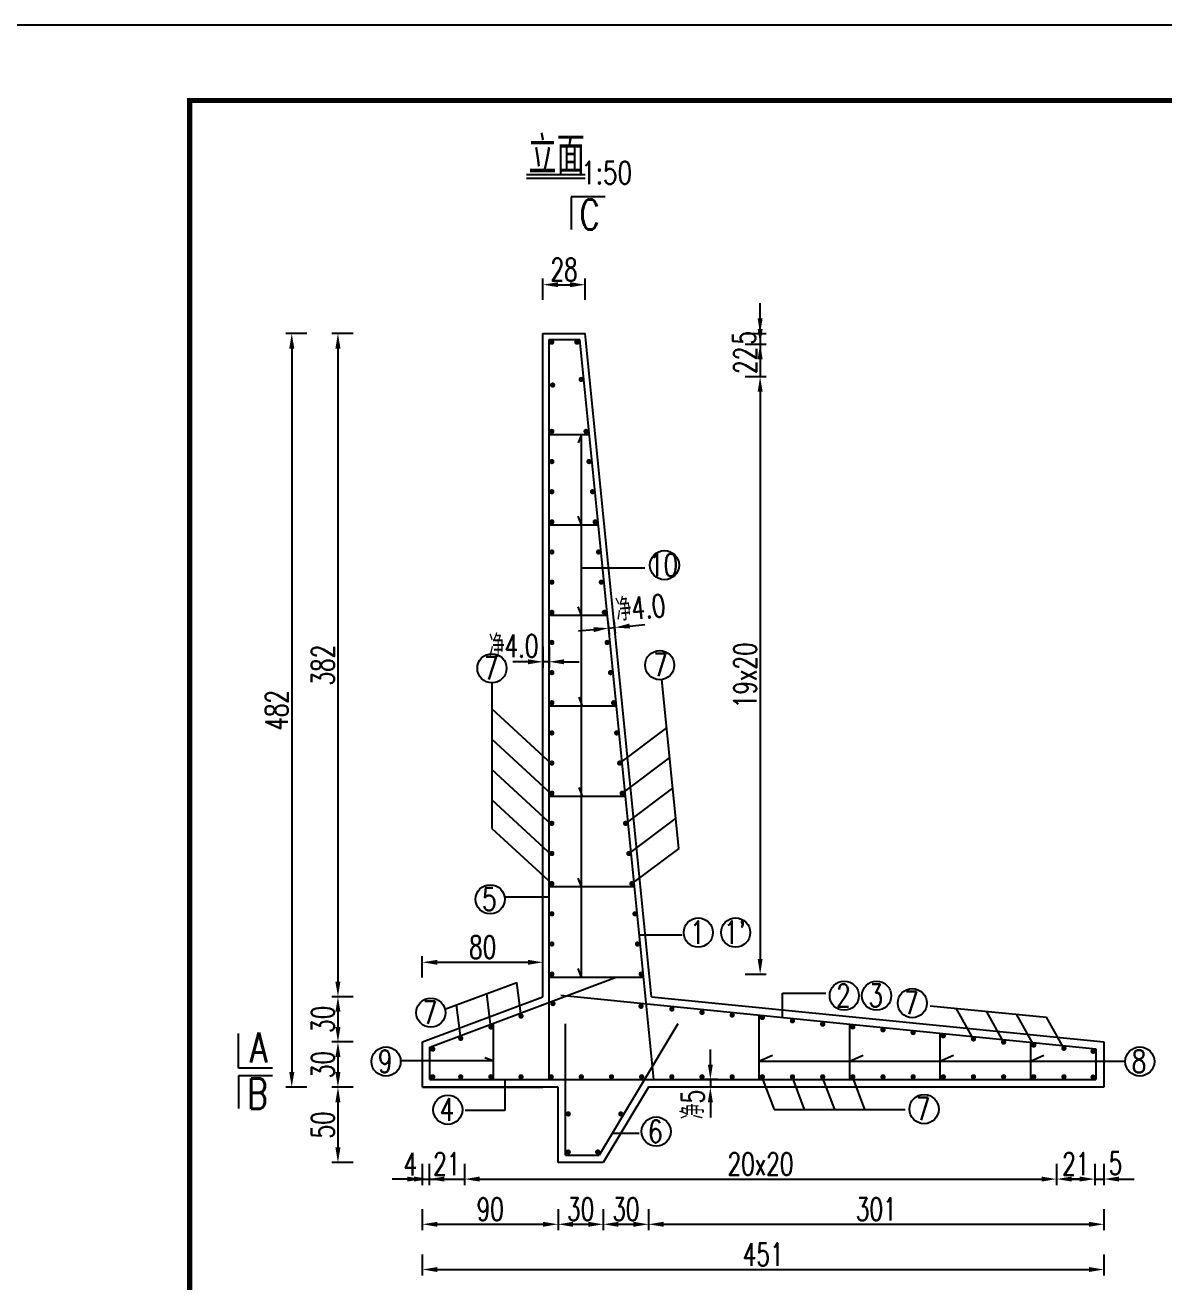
# Model space of a CAD drawing. Header units: millimetres. Extents: x -51 to 12129, y -1309 to -715.
# Drawn here: x 10877.9 to 11028.9, y -881.4 to -714.7 of the extents above; entities that cross this region are included whole.
import ezdxf
from ezdxf.enums import TextEntityAlignment as Align

# ---------------------------------------------------------------- set-up
doc = ezdxf.new("R2010")
doc.units = ezdxf.units.MM
doc.header["$LTSCALE"] = 0.25
for name, color, linetype in [('lk', 1, 'Continuous'), ('图框', 7, 'Continuous'), ('文字', 7, 'Continuous'), ('标注', 4, 'Continuous'), ('钢筋', 6, 'Continuous')]:
    doc.layers.add(name, color=color, linetype=linetype)
doc.styles.get("Standard").update_dxf_attribs({"font": 'simplex1.shx', "width": 0.7, "bigfont": 'hztxt.shx'})
doc.styles.add('XGhz', font='simplex1.shx', dxfattribs={"width": 0.8, "bigfont": 'hztxt.shx'})
doc.styles.add('数字', font='simplex1.shx', dxfattribs={"width": 0.8, "bigfont": 'hztxt.shx'})
doc.dimstyles.new('STANDARD-50', dxfattribs={"dimscale": 0, "dimtxt": 3, "dimasz": 2, "dimexe": 0.8, "dimexo": 1, "dimgap": 0.5, "dimtad": 1, "dimdec": 0, "dimlfac": 5, "dimzin": 9, "dimdsep": 46, "dimtxsty": 'Standard', "dimcen": 0.5, "dimclrd": 256, "dimclre": 256, "dimclrt": 7, "dimadec": 0, "dimazin": 2, "dimtfac": 1, "dimtdec": 0, "dimtix": 1, "dimtmove": 2, "dimatfit": 3, "dimfxl": 0, "dimtolj": 1, "dimtzin": 0, "dimlwd": -1, "dimlwe": -1, "dimarcsym": 0})

# ---------------------------------------------------------------- blocks, each defined once
blk = doc.blocks.new('*D1998')
at = {"layer": 'Defpoints', "color": 0}
for p in [(10946.6, -838.99), (10946.6, -843.56), (10930.6, -845.67)]:
    blk.add_point(p, dxfattribs=at)
at = {"layer": '标注'}
for p, q in [((10930.6, -840.99), (10930.6, -838.19)), ((10946.6, -840.99), (10946.6, -838.19)), ((10932.6, -838.99), (10944.6, -838.99))]:
    blk.add_line(p, q, dxfattribs=at)
for points in [[(10932.6, -838.66), (10932.6, -839.32), (10930.6, -838.99)], [(10944.6, -838.66), (10944.6, -839.32), (10946.6, -838.99)]]:
    blk.add_solid(points, dxfattribs=at)
at = {"layer": '标注', "color": 7, "insert": (10938.6, -836.99), "char_height": 3, "attachment_point": 5}
blk.add_mtext('\\A1;80', dxfattribs=at)
blk = doc.blocks.new('*D1999')
at = {"layer": 'Defpoints', "color": 0}
for p in [(10930.6, -869.09), (10948.6, -869.09), (10948.6, -873.75)]:
    blk.add_point(p, dxfattribs=at)
at = {"layer": '标注'}
for p, q in [((10930.6, -871.75), (10930.6, -874.55)), ((10948.6, -871.75), (10948.6, -874.55)), ((10932.6, -873.75), (10946.6, -873.75))]:
    blk.add_line(p, q, dxfattribs=at)
for points in [[(10932.6, -873.42), (10932.6, -874.08), (10930.6, -873.75)], [(10946.6, -873.42), (10946.6, -874.08), (10948.6, -873.75)]]:
    blk.add_solid(points, dxfattribs=at)
at = {"layer": '标注', "color": 7, "insert": (10939.6, -871.75), "char_height": 3, "attachment_point": 5}
blk.add_mtext('\\A1;90', dxfattribs=at)
blk = doc.blocks.new('*D2000')
at = {"layer": 'Defpoints', "color": 0}
for p in [(10930.6, -868.54), (11021, -868.1), (11021, -879.75)]:
    blk.add_point(p, dxfattribs=at)
at = {"layer": '标注'}
for p, q in [((10930.6, -877.75), (10930.6, -880.55)), ((11021, -877.75), (11021, -880.55)), ((10932.6, -879.75), (11019, -879.75))]:
    blk.add_line(p, q, dxfattribs=at)
for points in [[(10932.6, -879.42), (10932.6, -880.08), (10930.6, -879.75)], [(11019, -879.42), (11019, -880.08), (11021, -879.75)]]:
    blk.add_solid(points, dxfattribs=at)
at = {"layer": '标注', "color": 7, "insert": (10975.8, -877.75), "char_height": 3, "attachment_point": 5}
blk.add_mtext('\\A1;451', dxfattribs=at)
blk = doc.blocks.new('*D2001')
at = {"layer": 'Defpoints', "color": 0}
for p in [(10923.53, -843.56), (10919.41, -849.56), (10921.05, -849.56)]:
    blk.add_point(p, dxfattribs=at)
at = {"layer": '标注'}
for p, q in [((10921.41, -843.56), (10918.61, -843.56)), ((10919.41, -845.56), (10919.41, -847.56)), ((10920.05, -849.56), (10918.61, -849.56))]:
    blk.add_line(p, q, dxfattribs=at)
for points in [[(10919.07, -845.56), (10919.74, -845.56), (10919.41, -843.56)], [(10919.07, -847.56), (10919.74, -847.56), (10919.41, -849.56)]]:
    blk.add_solid(points, dxfattribs=at)
at = {"layer": '标注', "color": 7, "insert": (10917.41, -846.56), "char_height": 3, "attachment_point": 5, "rotation": 90}
blk.add_mtext('\\A1;30', dxfattribs=at)
blk = doc.blocks.new('*D2002')
at = {"layer": 'Defpoints', "color": 0}
for p in [(10929.7, -849.56), (10919.41, -855.56), (10929.7, -855.56)]:
    blk.add_point(p, dxfattribs=at)
at = {"layer": '标注'}
for p, q in [((10921.41, -849.56), (10918.61, -849.56)), ((10919.41, -851.56), (10919.41, -853.56)), ((10921.41, -855.56), (10918.61, -855.56))]:
    blk.add_line(p, q, dxfattribs=at)
for points in [[(10919.07, -851.56), (10919.74, -851.56), (10919.41, -849.56)], [(10919.07, -853.56), (10919.74, -853.56), (10919.41, -855.56)]]:
    blk.add_solid(points, dxfattribs=at)
at = {"layer": '标注', "color": 7, "insert": (10917.41, -852.56), "char_height": 3, "attachment_point": 5, "rotation": 90}
blk.add_mtext('\\A1;30', dxfattribs=at)
blk = doc.blocks.new('*D2003')
at = {"layer": 'Defpoints', "color": 0}
for p in [(10929.15, -755.56), (10913.28, -855.56), (10927.2, -855.56)]:
    blk.add_point(p, dxfattribs=at)
at = {"layer": '标注'}
for p, q in [((10915.28, -755.56), (10912.48, -755.56)), ((10913.28, -757.56), (10913.28, -853.56)), ((10915.28, -855.56), (10912.48, -855.56))]:
    blk.add_line(p, q, dxfattribs=at)
for points in [[(10912.95, -757.56), (10913.62, -757.56), (10913.28, -755.56)], [(10912.95, -853.56), (10913.62, -853.56), (10913.28, -855.56)]]:
    blk.add_solid(points, dxfattribs=at)
at = {"layer": '标注', "color": 7, "insert": (10911.28, -805.56), "char_height": 3, "attachment_point": 5, "rotation": 90}
blk.add_mtext('\\A1;482', dxfattribs=at)
blk = doc.blocks.new('*D2007')
at = {"layer": 'Defpoints', "color": 0}
for p in [(10924.31, -855.56), (10919.41, -865.56), (10929.7, -865.56)]:
    blk.add_point(p, dxfattribs=at)
at = {"layer": '标注'}
for p, q in [((10921.41, -855.56), (10918.61, -855.56)), ((10919.41, -857.56), (10919.41, -863.56)), ((10921.41, -865.56), (10918.61, -865.56))]:
    blk.add_line(p, q, dxfattribs=at)
for points in [[(10919.07, -857.56), (10919.74, -857.56), (10919.41, -855.56)], [(10919.07, -863.56), (10919.74, -863.56), (10919.41, -865.56)]]:
    blk.add_solid(points, dxfattribs=at)
at = {"layer": '标注', "color": 7, "insert": (10917.41, -860.56), "char_height": 3, "attachment_point": 5, "rotation": 90}
blk.add_mtext('\\A1;50', dxfattribs=at)
blk = doc.blocks.new('*D2008')
at = {"layer": 'Defpoints', "color": 0}
for p in [(10929.15, -755.56), (10919.41, -843.56), (10929.7, -843.56)]:
    blk.add_point(p, dxfattribs=at)
at = {"layer": '标注'}
for p, q in [((10921.41, -755.56), (10918.61, -755.56)), ((10919.41, -757.56), (10919.41, -841.56)), ((10921.41, -843.56), (10918.61, -843.56))]:
    blk.add_line(p, q, dxfattribs=at)
for points in [[(10919.07, -757.56), (10919.74, -757.56), (10919.41, -755.56)], [(10919.07, -841.56), (10919.74, -841.56), (10919.41, -843.56)]]:
    blk.add_solid(points, dxfattribs=at)
at = {"layer": '标注', "color": 7, "insert": (10917.41, -799.56), "char_height": 3, "attachment_point": 5, "rotation": 90}
blk.add_mtext('\\A1;382', dxfattribs=at)
blk = doc.blocks.new('*D2011')
at = {"layer": 'Defpoints', "color": 0}
for p in [(10960.6, -865.78), (11021, -867.23), (11021, -873.75)]:
    blk.add_point(p, dxfattribs=at)
at = {"layer": '标注'}
for p, q in [((10960.6, -871.75), (10960.6, -874.55)), ((11021, -871.75), (11021, -874.55)), ((10962.6, -873.75), (11019, -873.75))]:
    blk.add_line(p, q, dxfattribs=at)
for points in [[(10962.6, -873.42), (10962.6, -874.08), (10960.6, -873.75)], [(11019, -873.42), (11019, -874.08), (11021, -873.75)]]:
    blk.add_solid(points, dxfattribs=at)
at = {"layer": '标注', "color": 7, "insert": (10990.8, -871.75), "char_height": 3, "attachment_point": 5}
blk.add_mtext('\\A1;301', dxfattribs=at)
blk = doc.blocks.new('*D2012')
at = {"layer": 'Defpoints', "color": 0}
for p in [(10970.81, -854.56), (10968.8, -855.56), (10970.81, -855.56)]:
    blk.add_point(p, dxfattribs=at)
at = {"layer": '文字'}
for p, q in [((10968.8, -852.56), (10968.8, -850.56)), ((10969.81, -854.56), (10968, -854.56)), ((10968.8, -854.56), (10968.8, -855.56)), ((10969.81, -855.56), (10968, -855.56)), ((10968.8, -857.56), (10968.8, -859.56))]:
    blk.add_line(p, q, dxfattribs=at)
for points in [[(10968.47, -852.56), (10969.13, -852.56), (10968.8, -854.56)], [(10968.47, -857.56), (10969.13, -857.56), (10968.8, -855.56)]]:
    blk.add_solid(points, dxfattribs=at)
at = {"layer": '文字', "color": 7, "insert": (10966.47, -858.58), "char_height": 3, "attachment_point": 5, "rotation": 90}
blk.add_mtext('\\A1; 净5', dxfattribs=at)
blk = doc.blocks.new('*D2013')
at = {"layer": 'Defpoints', "color": 0}
for p in [(10948.6, -866.04), (10954.6, -866.04), (10954.6, -873.75)]:
    blk.add_point(p, dxfattribs=at)
at = {"layer": '标注'}
for p, q in [((10948.6, -871.75), (10948.6, -874.55)), ((10954.6, -871.75), (10954.6, -874.55)), ((10950.6, -873.75), (10952.6, -873.75))]:
    blk.add_line(p, q, dxfattribs=at)
for points in [[(10950.6, -873.42), (10950.6, -874.08), (10948.6, -873.75)], [(10952.6, -873.42), (10952.6, -874.08), (10954.6, -873.75)]]:
    blk.add_solid(points, dxfattribs=at)
at = {"layer": '标注', "color": 7, "insert": (10951.6, -871.75), "char_height": 3, "attachment_point": 5}
blk.add_mtext('\\A1;30', dxfattribs=at)
blk = doc.blocks.new('*D2014')
at = {"layer": 'Defpoints', "color": 0}
for p in [(10954.6, -866.04), (10960.6, -868.6), (10960.6, -873.75)]:
    blk.add_point(p, dxfattribs=at)
at = {"layer": '标注'}
for p, q in [((10954.6, -871.75), (10954.6, -874.55)), ((10960.6, -871.75), (10960.6, -874.55)), ((10956.6, -873.75), (10958.6, -873.75))]:
    blk.add_line(p, q, dxfattribs=at)
for points in [[(10956.6, -873.42), (10956.6, -874.08), (10954.6, -873.75)], [(10958.6, -873.42), (10958.6, -874.08), (10960.6, -873.75)]]:
    blk.add_solid(points, dxfattribs=at)
at = {"layer": '标注', "color": 7, "insert": (10957.6, -871.75), "char_height": 3, "attachment_point": 5}
blk.add_mtext('\\A1;30', dxfattribs=at)
blk = doc.blocks.new('*D2018')
at = {"layer": 'Defpoints', "color": 0}
for p in [(10973.4, -761.29), (10970.94, -840.56), (10975.4, -840.56)]:
    blk.add_point(p, dxfattribs=at)
at = {"layer": '标注'}
for p, q in [((10974.4, -761.29), (10976.2, -761.29)), ((10975.4, -763.29), (10975.4, -838.56)), ((10973.4, -840.56), (10976.2, -840.56))]:
    blk.add_line(p, q, dxfattribs=at)
for points in [[(10975.07, -763.29), (10975.73, -763.29), (10975.4, -761.29)], [(10975.07, -838.56), (10975.73, -838.56), (10975.4, -840.56)]]:
    blk.add_solid(points, dxfattribs=at)
at = {"layer": '标注', "color": 7, "insert": (10973.4, -800.92), "char_height": 3, "attachment_point": 5, "rotation": 90}
blk.add_mtext('\\A1;19x20', dxfattribs=at)
blk = doc.blocks.new('*D2019')
at = {"layer": 'Defpoints', "color": 0}
for p in [(10936.19, -864.31), (11014.72, -864.31), (11014.72, -867.75)]:
    blk.add_point(p, dxfattribs=at)
at = {"layer": '标注'}
for p, q in [((10936.19, -865.75), (10936.19, -868.55)), ((11014.72, -865.75), (11014.72, -868.55)), ((10938.19, -867.75), (11012.72, -867.75))]:
    blk.add_line(p, q, dxfattribs=at)
for points in [[(10938.19, -867.42), (10938.19, -868.08), (10936.19, -867.75)], [(11012.72, -867.42), (11012.72, -868.08), (11014.72, -867.75)]]:
    blk.add_solid(points, dxfattribs=at)
at = {"layer": '标注', "color": 7, "insert": (10975.45, -865.75), "char_height": 3, "attachment_point": 5}
blk.add_mtext('\\A1;20x20', dxfattribs=at)
blk = doc.blocks.new('*D2020')
at = {"layer": 'Defpoints', "color": 0}
for p in [(11014.72, -864.31), (11019.79, -864.31), (11019.79, -867.75)]:
    blk.add_point(p, dxfattribs=at)
at = {"layer": '标注'}
for p, q in [((11014.72, -865.75), (11014.72, -868.55)), ((11019.79, -865.75), (11019.79, -868.55)), ((11016.72, -867.75), (11017.79, -867.75))]:
    blk.add_line(p, q, dxfattribs=at)
for points in [[(11016.72, -867.42), (11016.72, -868.08), (11014.72, -867.75)], [(11017.79, -867.42), (11017.79, -868.08), (11019.79, -867.75)]]:
    blk.add_solid(points, dxfattribs=at)
at = {"layer": '标注', "color": 7, "insert": (11017.26, -865.75), "char_height": 3, "attachment_point": 5}
blk.add_mtext('\\A1;21', dxfattribs=at)
blk = doc.blocks.new('*D2021')
at = {"layer": 'Defpoints', "color": 0}
for p in [(11019.79, -864.31), (11021, -864.31), (11021, -867.75)]:
    blk.add_point(p, dxfattribs=at)
at = {"layer": '标注'}
for p, q in [((11019.79, -865.75), (11019.79, -868.55)), ((11021, -865.75), (11021, -868.55)), ((11017.79, -867.75), (11015.79, -867.75)), ((11019.79, -867.75), (11021, -867.75)), ((11023, -867.75), (11025, -867.75))]:
    blk.add_line(p, q, dxfattribs=at)
for points in [[(11017.79, -867.42), (11017.79, -868.08), (11019.79, -867.75)], [(11023, -867.42), (11023, -868.08), (11021, -867.75)]]:
    blk.add_solid(points, dxfattribs=at)
at = {"layer": '标注', "color": 7, "insert": (11022.53, -865.65), "char_height": 3, "attachment_point": 5}
blk.add_mtext('\\A1;5', dxfattribs=at)
blk = doc.blocks.new('*D2022')
at = {"layer": 'Defpoints', "color": 0}
for p in [(10931.5, -864.31), (10936.19, -864.31), (10936.19, -867.75)]:
    blk.add_point(p, dxfattribs=at)
at = {"layer": '标注'}
for p, q in [((10931.5, -865.75), (10931.5, -868.55)), ((10936.19, -865.75), (10936.19, -868.55)), ((10929.5, -867.75), (10927.5, -867.75)), ((10931.5, -867.75), (10936.19, -867.75)), ((10938.19, -867.75), (10940.19, -867.75))]:
    blk.add_line(p, q, dxfattribs=at)
for points in [[(10929.5, -867.42), (10929.5, -868.08), (10931.5, -867.75)], [(10938.19, -867.42), (10938.19, -868.08), (10936.19, -867.75)]]:
    blk.add_solid(points, dxfattribs=at)
at = {"layer": '标注', "color": 7, "insert": (10933.84, -865.75), "char_height": 3, "attachment_point": 5}
blk.add_mtext('\\A1;21', dxfattribs=at)
blk = doc.blocks.new('*D2023')
at = {"layer": 'Defpoints', "color": 0}
for p in [(10930.6, -864.31), (10931.5, -864.31), (10931.5, -867.75)]:
    blk.add_point(p, dxfattribs=at)
at = {"layer": '标注'}
for p, q in [((10930.6, -865.75), (10930.6, -868.55)), ((10931.5, -865.75), (10931.5, -868.55)), ((10928.6, -867.75), (10926.6, -867.75)), ((10930.6, -867.75), (10931.5, -867.75)), ((10933.5, -867.75), (10935.5, -867.75))]:
    blk.add_line(p, q, dxfattribs=at)
for points in [[(10928.6, -867.42), (10928.6, -868.08), (10930.6, -867.75)], [(10933.5, -867.42), (10933.5, -868.08), (10931.5, -867.75)]]:
    blk.add_solid(points, dxfattribs=at)
at = {"layer": '标注', "color": 7, "insert": (10929.01, -865.76), "char_height": 3, "attachment_point": 5}
blk.add_mtext('\\A1;4', dxfattribs=at)
blk = doc.blocks.new('*D2033')
at = {"layer": 'Defpoints', "color": 0}
for p in [(10952.2, -749.09), (10946.6, -755.56), (10952.2, -755.56)]:
    blk.add_point(p, dxfattribs=at)
at = {"layer": '标注'}
for p, q in [((10946.6, -751.09), (10946.6, -748.29)), ((10952.2, -751.09), (10952.2, -748.29)), ((10948.6, -749.09), (10950.2, -749.09))]:
    blk.add_line(p, q, dxfattribs=at)
for points in [[(10948.6, -748.76), (10948.6, -749.42), (10946.6, -749.09)], [(10950.2, -748.76), (10950.2, -749.42), (10952.2, -749.09)]]:
    blk.add_solid(points, dxfattribs=at)
at = {"layer": '标注', "color": 7, "insert": (10949.4, -747.09), "char_height": 3, "attachment_point": 5}
blk.add_mtext('\\A1;28', dxfattribs=at)
blk = doc.blocks.new('*D2034')
at = {"layer": 'Defpoints', "color": 0}
for p in [(10968.56, -755.56), (10949.77, -756.98), (10975.4, -756.98)]:
    blk.add_point(p, dxfattribs=at)
at = {"layer": '标注'}
for p, q in [((10975.4, -753.56), (10975.4, -751.56)), ((10973.4, -755.56), (10976.2, -755.56)), ((10975.4, -755.56), (10975.4, -756.98)), ((10973.4, -756.98), (10976.2, -756.98)), ((10975.4, -758.98), (10975.4, -760.98))]:
    blk.add_line(p, q, dxfattribs=at)
for points in [[(10975.07, -753.56), (10975.73, -753.56), (10975.4, -755.56)], [(10975.07, -758.98), (10975.73, -758.98), (10975.4, -756.98)]]:
    blk.add_solid(points, dxfattribs=at)
at = {"layer": '标注', "color": 7, "insert": (10973.3, -756.14), "char_height": 3, "attachment_point": 5, "rotation": 90}
blk.add_mtext('\\A1;5', dxfattribs=at)
blk = doc.blocks.new('*D2035')
at = {"layer": 'Defpoints', "color": 0}
for p in [(10946.6, -792.95), (10947.4, -792.95), (10946.6, -799.12)]:
    blk.add_point(p, dxfattribs=at)
at = {"layer": '标注'}
for p, q in [((10946.6, -797.12), (10946.6, -799.92)), ((10947.4, -797.12), (10947.4, -799.92)), ((10944.6, -799.12), (10942.6, -799.12)), ((10947.4, -799.12), (10946.6, -799.12)), ((10949.4, -799.12), (10951.4, -799.12))]:
    blk.add_line(p, q, dxfattribs=at)
for points in [[(10944.6, -798.79), (10944.6, -799.45), (10946.6, -799.12)], [(10949.4, -798.79), (10949.4, -799.45), (10947.4, -799.12)]]:
    blk.add_solid(points, dxfattribs=at)
at = {"layer": '标注', "color": 7, "insert": (10942.7, -797.02), "char_height": 3, "attachment_point": 5}
blk.add_mtext('\\A1;净4.0', dxfattribs=at)
blk = doc.blocks.new('*D2036')
at = {"layer": 'Defpoints', "color": 0}
for p in [(10955.12, -792.72), (10955.91, -792.64), (10956.11, -794.58)]:
    blk.add_point(p, dxfattribs=at)
at = {"layer": '标注'}
for p, q in [((10956.01, -793.64), (10956.18, -795.38)), ((10953.32, -794.86), (10951.33, -795.06)), ((10955.21, -793.72), (10955.39, -795.46)), ((10955.31, -794.66), (10956.11, -794.58)), ((10958.1, -794.38), (10960.09, -794.18))]:
    blk.add_line(p, q, dxfattribs=at)
for points in [[(10953.29, -794.53), (10953.35, -795.19), (10955.31, -794.66)], [(10958.06, -794.05), (10958.13, -794.71), (10956.11, -794.58)]]:
    blk.add_solid(points, dxfattribs=at)
at = {"layer": '标注', "color": 7, "insert": (10959.53, -791.94), "char_height": 3, "attachment_point": 5, "rotation": 5.7106}
blk.add_mtext('\\A1;净4.0', dxfattribs=at)
blk = doc.blocks.new('*D2041')
at = {"layer": 'Defpoints', "color": 0}
for p in [(10973.4, -756.98), (10951.97, -761.29), (10975.4, -761.29)]:
    blk.add_point(p, dxfattribs=at)
at = {"layer": '标注'}
for p, q in [((10975.4, -754.98), (10975.4, -752.98)), ((10974.4, -756.98), (10976.2, -756.98)), ((10975.4, -756.98), (10975.4, -761.29)), ((10973.4, -761.29), (10976.2, -761.29)), ((10975.4, -763.29), (10975.4, -765.29))]:
    blk.add_line(p, q, dxfattribs=at)
for points in [[(10975.07, -754.98), (10975.73, -754.98), (10975.4, -756.98)], [(10975.07, -763.29), (10975.73, -763.29), (10975.4, -761.29)]]:
    blk.add_solid(points, dxfattribs=at)
at = {"layer": '标注', "color": 7, "insert": (10973.4, -759.13), "char_height": 3, "attachment_point": 5, "rotation": 90}
blk.add_mtext('\\A1;22', dxfattribs=at)
blk = doc.blocks.new('123')
at = {"layer": '图框', "color": 2}
blk.add_lwpolyline([(369.33, -1011.65), (369.33, -714.65), (-50.67, -714.65), (-50.67, -1011.65)], close=True, dxfattribs=at)

msp = doc.modelspace()

# ---------------------------------------------------------------- linework, layer by layer
at = {"const_width": 0.7}
msp.add_lwpolyline([(11279.75412, -724.65471), (10899.75412, -724.65471), (10899.75412, -1001.65471), (11279.75412, -1001.65471), (11279.75412, -724.65471)], dxfattribs=at)
at = {"layer": 'lk'}
for p, q in [((10946.60067, -755.55783), (10952.20297, -755.55783)), ((10946.60067, -843.5579), (10946.60067, -755.55783)), ((10961.00301, -843.55819), (10952.20297, -755.55783)), ((10930.60067, -849.5579), (10946.60067, -843.5579)), ((10961.00002, -843.5579), (11021.00002, -849.5579)), ((10930.60067, -855.5579), (10930.60067, -849.5579)), ((11021.00002, -849.5579), (11021.00002, -855.5579)), ((10948.60067, -855.5579), (10930.60067, -855.5579)), ((10930.60067, -855.5579), (10946.60067, -855.5579)), ((10948.60067, -865.5579), (10948.60067, -855.5579)), ((10960.60067, -855.5579), (10954.60067, -865.5579)), ((11021.00002, -855.5579), (10960.60067, -855.5579)), ((10954.60067, -865.5579), (10948.60067, -865.5579))]:
    msp.add_line(p, q, dxfattribs=at)
at = {"layer": '文字'}
for p, q in [((10941.56059, -854.5579), (10941.56059, -858.66079)), ((10941.56059, -858.66079), (10936.27441, -858.66079))]:
    msp.add_line(p, q, dxfattribs=at)
at = {"layer": '标注'}
for p, q in [((10944.41855, -734.96009), (10952.1759, -734.96009)), ((10950.36051, -737.43177), (10950.36051, -741.7763)), ((10954.8577, -737.43177), (10950.36051, -737.43177)), ((10951.69976, -768.94782), (10951.24669, -770.07578)), ((10951.69976, -840.94782), (10951.69976, -768.94782)), ((10951.69976, -780.94782), (10951.24669, -779.81985)), ((10951.69976, -786.67322), (10960.12147, -786.67322)), ((10951.69976, -792.94782), (10951.24669, -791.81985)), ((10939.83536, -801.92359), (10939.83536, -821.22123)), ((10964.62514, -823.87904), (10962.38492, -801.47686)), ((10951.83253, -804.94782), (10951.37945, -803.81985)), ((10939.83536, -805.38017), (10947.77751, -812.71677)), ((10962.99568, -807.88231), (10956.7701, -812.55783)), ((10939.83536, -809.39675), (10947.77751, -816.73335)), ((10963.33042, -811.88231), (10957.10484, -816.55783)), ((10939.83536, -813.41333), (10947.77751, -820.74993)), ((10951.83289, -816.94782), (10951.37982, -815.81985)), ((10963.78129, -815.88231), (10957.55571, -820.55783)), ((10939.83536, -817.42992), (10947.77751, -824.76652)), ((10964.22261, -819.88231), (10957.99703, -824.55783)), ((10939.83536, -821.22123), (10947.77751, -828.55783)), ((10964.62514, -823.87904), (10958.39519, -828.55783)), ((10951.69976, -828.94782), (10951.24669, -827.81985)), ((10947.40067, -830.36815), (10941.51918, -830.36815)), ((10959.37749, -835.34293), (10965.05191, -835.34293)), ((10951.69976, -840.94782), (10951.24669, -839.81985)), ((10933.59944, -845.20501), (10943.14259, -841.67976)), ((10943.68966, -846.12624), (10943.14259, -841.67976)), ((10939.68966, -847.5788), (10939.14305, -843.13604)), ((10978.37425, -843.08254), (10984.11203, -843.08254)), ((10978.37425, -846.30031), (10978.37425, -843.08254)), ((10935.68966, -849.08145), (10935.14305, -844.63869)), ((10997.94424, -844.74628), (11013.38349, -846.29021)), ((11003.68986, -849.18939), (11001.38349, -845.08253)), ((11007.68986, -849.55258), (11005.40996, -845.49285)), ((11011.68986, -849.98681), (11009.38349, -845.87995)), ((11015.68986, -850.39706), (11013.38349, -846.29021)), ((10906.2342, -853.04184), (10906.2342, -848.4345)), ((10939.99925, -852.07043), (10938.87448, -851.67022)), ((10975.24724, -852.11979), (10977.04581, -851.32396)), ((10987.24724, -852.11979), (10989.04581, -851.32396)), ((10999.24724, -852.11979), (11001.04581, -851.32396)), ((11011.24724, -852.11979), (11013.04581, -851.32396)), ((10910.7314, -853.04184), (10906.2342, -853.04184)), ((10939.99925, -852.07043), (10927.72415, -852.07043)), ((10975.24724, -852.11979), (11023.79526, -852.11979)), ((10906.2342, -854.07147), (10906.2342, -858.40573)), ((10910.7314, -854.07147), (10906.2342, -854.07147)), ((10975.69139, -854.35718), (10977.25551, -858.51017)), ((10979.69139, -854.35718), (10981.25551, -858.51017)), ((10983.69139, -854.35718), (10985.25551, -858.51017)), ((10987.68884, -854.35716), (10989.25296, -858.51015)), ((10977.25551, -858.51017), (10994.61609, -858.51017)), ((10955.78301, -861.64368), (10959.37127, -861.64368))]:
    msp.add_line(p, q, dxfattribs=at)
for centre in [(10962.71423, -786.30529), (10939.83536, -799.9873), (10962.0787, -799.56493), (10939.60134, -830.63478), (10967.20101, -835.04547), (10972.15313, -835.04547), (10986.559, -843.42139), (10990.84585, -843.42139), (10995.58213, -844.41302), (10931.72077, -845.6739), (10925.78809, -852.15392), (11025.75965, -852.15392), (10933.98203, -858.55494), (10997.14581, -858.46729), (10961.61145, -861.44791)]:
    msp.add_circle(centre, 1.93629, dxfattribs=at)
at = {"layer": '钢筋'}
for p, q in [((10944.41855, -734.46009), (10952.1759, -734.46009)), ((10947.40067, -756.35783), (10951.47898, -756.35783)), ((10947.40067, -854.5579), (10947.40067, -756.35783)), ((10961.29899, -854.5579), (10951.47898, -756.35783)), ((10947.40067, -768.94782), (10952.73798, -768.94782)), ((10947.40067, -780.94782), (10953.93798, -780.94782)), ((10947.40067, -792.94782), (10955.13798, -792.94782)), ((10947.40067, -804.94782), (10956.33798, -804.94782)), ((10947.40067, -816.94782), (10957.53798, -816.94782)), ((10947.40067, -828.94782), (10958.73798, -828.94782)), ((10931.60067, -850.2509), (10956.31508, -840.98299)), ((10947.40067, -840.94782), (10959.93798, -840.94782)), ((10948.96072, -843.35895), (11019.93994, -850.45688)), ((10975.24724, -845.98761), (10975.24724, -854.5579)), ((10939.99925, -847.10143), (10939.99925, -854.5579)), ((10949.60067, -864.5579), (10949.60067, -847.1579)), ((10964.47447, -847.1579), (10954.03447, -864.5579)), ((10987.24724, -847.18761), (10987.24724, -854.5579)), ((10999.24724, -848.38761), (10999.24724, -854.5579)), ((10931.60067, -854.5579), (10931.60067, -850.2509)), ((11011.24724, -849.58761), (11011.24724, -854.5579)), ((11019.93994, -850.45688), (11019.93994, -854.5579)), ((10931.60067, -854.5579), (11019.93994, -854.5579)), ((10949.60067, -864.5579), (10954.03447, -864.5579))]:
    msp.add_line(p, q, dxfattribs=at)
at = {"layer": '钢筋', "const_width": 0.35}
for points in [[(10947.93299, -756.7171, -1), (10947.58299, -756.7171, -1)], [(10951.26355, -756.7062, -1), (10950.91355, -756.7062, -1)], [(10951.33256, -756.7062, -1), (10950.98256, -756.7062, -1)], [(10951.84031, -761.66305, -1), (10951.49031, -761.66305, -1)], [(10948.05874, -762.40093, -1), (10947.70874, -762.40093, -1)], [(10947.95251, -768.55783, -1), (10947.60251, -768.55783, -1)], [(10952.4902, -768.55783, -1), (10952.1402, -768.55783, -1)], [(10947.95251, -772.55783, -1), (10947.60251, -772.55783, -1)], [(10952.8867, -772.55783, -1), (10952.5367, -772.55783, -1)], [(10947.95251, -776.55783, -1), (10947.60251, -776.55783, -1)], [(10953.34542, -776.55783, -1), (10952.99542, -776.55783, -1)], [(10947.95251, -780.55783, -1), (10947.60251, -780.55783, -1)], [(10953.70495, -780.55783, -1), (10953.35495, -780.55783, -1)], [(10947.95251, -784.55783, -1), (10947.60251, -784.55783, -1)], [(10954.15245, -784.55783, -1), (10953.80245, -784.55783, -1)], [(10947.95251, -788.55783, -1), (10947.60251, -788.55783, -1)], [(10954.50766, -788.55783, -1), (10954.15766, -788.55783, -1)], [(10947.95251, -792.55783, -1), (10947.60251, -792.55783, -1)], [(10954.92127, -792.55783, -1), (10954.57127, -792.55783, -1)], [(10947.95251, -796.55783, -1), (10947.60251, -796.55783, -1)], [(10955.28982, -796.55783, -1), (10954.93982, -796.55783, -1)], [(10947.95251, -800.55783, -1), (10947.60251, -800.55783, -1)], [(10955.74468, -800.55783, -1), (10955.39468, -800.55783, -1)], [(10947.95251, -804.55783, -1), (10947.60251, -804.55783, -1)], [(10956.14633, -804.55783, -1), (10955.79633, -804.55783, -1)], [(10947.95251, -808.55783, -1), (10947.60251, -808.55783, -1)], [(10956.5478, -808.55783, -1), (10956.1978, -808.55783, -1)], [(10947.95251, -812.55783, -1), (10947.60251, -812.55783, -1)], [(10956.9451, -812.55783, -1), (10956.5951, -812.55783, -1)], [(10947.95251, -816.55783, -1), (10947.60251, -816.55783, -1)], [(10957.27984, -816.55783, -1), (10956.92984, -816.55783, -1)], [(10947.95251, -820.55783, -1), (10947.60251, -820.55783, -1)], [(10957.73071, -820.55783, -1), (10957.38071, -820.55783, -1)], [(10947.95251, -824.55783, -1), (10947.60251, -824.55783, -1)], [(10958.17203, -824.55783, -1), (10957.82203, -824.55783, -1)], [(10947.95251, -828.55783, -1), (10947.60251, -828.55783, -1)], [(10958.57019, -828.55783, -1), (10958.22019, -828.55783, -1)], [(10947.95251, -832.55783, -1), (10947.60251, -832.55783, -1)], [(10958.97488, -832.55783, -1), (10958.62488, -832.55783, -1)], [(10947.95251, -836.55783, -1), (10947.60251, -836.55783, -1)], [(10959.3089, -836.55783, -1), (10958.9589, -836.55783, -1)], [(10947.95251, -840.55783, -1), (10947.60251, -840.55783, -1)], [(10959.79891, -840.55783, -1), (10959.44891, -840.55783, -1)], [(10947.74898, -844.46758, 1), (10948.09898, -844.46758, 1)], [(10959.42598, -844.8248, 1), (10959.77598, -844.8248, 1)], [(10963.51486, -845.19049, 1), (10963.86486, -845.19049, 1)], [(10967.51486, -845.63012, 1), (10967.86486, -845.63012, 1)], [(10943.86466, -846.12624, -1), (10943.51466, -846.12624, -1)], [(10971.51486, -845.98888, 1), (10971.86486, -845.98888, 1)], [(10975.51486, -846.31555, 1), (10975.86486, -846.31555, 1)], [(10979.51486, -846.7511, 1), (10979.86486, -846.7511, 1)], [(10983.51486, -847.19995, 1), (10983.86486, -847.19995, 1)], [(10939.86466, -847.5788, -1), (10939.51466, -847.5788, -1)], [(10987.51486, -847.55835, 1), (10987.86486, -847.55835, 1)], [(10991.51486, -847.94558, 1), (10991.86486, -847.94558, 1)], [(10995.51486, -848.30877, 1), (10995.86486, -848.30877, 1)], [(10999.51486, -848.743, 1), (10999.86486, -848.743, 1)], [(10932.15593, -850.50813, -1), (10931.80593, -850.50813, -1)], [(10935.86466, -849.08145, -1), (10935.51466, -849.08145, -1)], [(11003.51486, -849.15325, 1), (11003.86486, -849.15325, 1)], [(11007.51486, -849.58224, 1), (11007.86486, -849.58224, 1)], [(11011.51486, -849.96803, 1), (11011.86486, -849.96803, 1)], [(11015.51486, -850.39706, 1), (11015.86486, -850.39706, 1)], [(11019.38468, -850.80605, 1), (11019.73468, -850.80605, 1)], [(10932.15593, -854.18218, -1), (10931.80593, -854.18218, -1)], [(10935.51639, -854.18218, 1), (10935.86639, -854.18218, 1)], [(10939.51639, -854.18218, 1), (10939.86639, -854.18218, 1)], [(10943.51639, -854.18218, 1), (10943.86639, -854.18218, 1)], [(10947.51639, -854.18218, 1), (10947.86639, -854.18218, 1)], [(10951.51639, -854.18218, 1), (10951.86639, -854.18218, 1)], [(10955.51639, -854.18218, 1), (10955.86639, -854.18218, 1)], [(10959.51639, -854.18218, 1), (10959.86639, -854.18218, 1)], [(10963.51639, -854.18218, 1), (10963.86639, -854.18218, 1)], [(10967.51639, -854.18218, 1), (10967.86639, -854.18218, 1)], [(10971.51639, -854.18218, 1), (10971.86639, -854.18218, 1)], [(10975.51639, -854.18218, 1), (10975.86639, -854.18218, 1)], [(10979.51639, -854.18218, 1), (10979.86639, -854.18218, 1)], [(10983.51639, -854.18218, 1), (10983.86639, -854.18218, 1)], [(10987.51639, -854.18218, 1), (10987.86639, -854.18218, 1)], [(10991.51639, -854.18218, 1), (10991.86639, -854.18218, 1)], [(10995.51639, -854.18218, 1), (10995.86639, -854.18218, 1)], [(10999.51639, -854.18218, 1), (10999.86639, -854.18218, 1)], [(11003.51639, -854.18218, 1), (11003.86639, -854.18218, 1)], [(11007.51639, -854.18218, 1), (11007.86639, -854.18218, 1)], [(11011.51639, -854.18218, 1), (11011.86639, -854.18218, 1)], [(11015.51639, -854.18218, 1), (11015.86639, -854.18218, 1)], [(11019.38468, -854.22112, 1), (11019.73468, -854.22112, 1)], [(10950.12398, -859.10608, -1), (10949.77398, -859.10608, -1)], [(10957.09835, -859.10608, -1), (10956.74835, -859.10608, -1)], [(10950.12398, -864.16313, -1), (10949.77398, -864.16313, -1)], [(10954.03842, -864.16313, -1), (10953.68842, -864.16313, -1)]]:
    msp.add_lwpolyline(points, format="xyb", close=True, dxfattribs=at)

# ---------------------------------------------------------------- block references
at = {"layer": '标注'}
msp.add_blockref('123', (10920, 0), dxfattribs=at)

# ---------------------------------------------------------------- texts
at = {"layer": '文字', "width": 0.75}
for s, height, style, p in [('立面', 5, 'XGhz', (10948.41219, -731.64327)), ('1:50', 3, '数字', (10955.04282, -734.23456)), ('C', 4, 'XGhz', (10952.79407, -739.77344)), ('10', 3, '数字', (10962.6007, -786.27841)), ('7', 3, '数字', (10939.72183, -799.96043)), ('7', 3, '数字', (10962.19223, -799.53806)), ('5', 3, '数字', (10939.48781, -830.60791)), ('1', 3, '数字', (10967.08748, -835.0186)), ("1'", 3, '数字', (10972.0396, -835.0186)), ('2', 3, '数字', (10986.44547, -843.39452)), ('3', 3, '数字', (10990.73232, -843.39452)), ('7', 3, '数字', (10995.4686, -844.38614)), ('7', 3, '数字', (10931.60724, -845.64703)), ('A', 4, 'XGhz', (10908.89881, -850.29239)), ('9', 3, '数字', (10925.67456, -852.12705)), ('8', 3, '数字', (11025.64612, -852.12705)), ('B', 4, 'XGhz', (10908.75489, -856.41314)), ('7', 3, '数字', (10997.03228, -858.44042)), ('4', 3, '数字', (10933.8685, -858.52807)), ('6', 3, '数字', (10961.49792, -861.42103))]:
    msp.add_text(s, height=height, dxfattribs=dict(at, style=style)).set_placement(p, align=Align.MIDDLE)

# ---------------------------------------------------------------- dimensions: what is measured, and where the dimension line sits
at = {"layer": '文字'}
dim = msp.add_linear_dim(base=(10968.8015, -855.5579), p1=(10970.81257, -854.5579), p2=(10970.81257, -855.5579), angle=90, text=' 净5', dimstyle='STANDARD-50', override={"dimscale": 1}, dxfattribs=at)
dim.commit()
dim.dimension.update_dxf_attribs({"geometry": '*D2012', "text_midpoint": (10966.47095, -858.58349), "dimtype": 160})
at = {"layer": '标注'}
for base, p1, p2, picture, middle in [((10952.20297, -749.09122), (10946.60067, -755.55783), (10952.20297, -755.55783), '*D2033', (10949.40182, -747.09122)), ((10946.60067, -838.99159), (10930.60067, -845.67193), (10946.60067, -843.5579), '*D1998', (10938.60067, -836.99159)), ((10954.60067, -873.74911), (10948.60067, -866.03945), (10954.60067, -866.03945), '*D2013', (10951.60067, -871.74911)), ((10960.60067, -873.74911), (10954.60067, -866.03945), (10960.60067, -868.6031), '*D2014', (10957.60067, -871.74911)), ((10948.60067, -873.74911), (10930.60067, -869.09425), (10948.60067, -869.09425), '*D1999', (10939.60067, -871.74911))]:
    dim = msp.add_linear_dim(base=base, p1=p1, p2=p2, dimstyle='STANDARD-50', override={"dimscale": 1}, dxfattribs=at)
    dim.commit()
    dim.dimension.update_dxf_attribs({"geometry": picture, "text_midpoint": middle})
at = {"layer": '标注', "color": 8}
dim = msp.add_linear_dim(base=(10975.39894, -756.97936), p1=(10968.55687, -755.5579), p2=(10949.76977, -756.97936), angle=90, text='5', dimstyle='STANDARD-50', override={"dimscale": 1}, dxfattribs=at)
dim.commit()
dim.dimension.update_dxf_attribs({"geometry": '*D2034', "text_midpoint": (10973.29894, -756.13986), "dimtype": 160})
dim = msp.add_linear_dim(base=(10975.39894, -761.29037), p1=(10973.39894, -756.97936), p2=(10951.97223, -761.29037), angle=90, dimstyle='STANDARD-50', override={"dimscale": 1}, dxfattribs=at)
dim.commit()
dim.dimension.update_dxf_attribs({"geometry": '*D2041', "text_midpoint": (10973.39894, -759.13486)})
at = {"layer": '标注'}
for base, p2, text, picture, middle in [((10913.28301, -855.5579), (10927.20284, -855.5579), '482', '*D2003', (10911.28301, -805.5579)), ((10919.40786, -843.5579), (10929.70284, -843.5579), '382', '*D2008', (10917.40786, -799.5579))]:
    dim = msp.add_linear_dim(base=base, p1=(10929.14752, -755.5579), p2=p2, angle=90, text=text, dimstyle='STANDARD-50', override={"dimscale": 1}, dxfattribs=at)
    dim.commit()
    dim.dimension.update_dxf_attribs({"geometry": picture, "text_midpoint": middle})
at = {"layer": '标注', "color": 8}
dim = msp.add_linear_dim(base=(10975.39894, -840.55726), p1=(10973.39894, -761.29037), p2=(10970.93941, -840.55726), angle=90, text='19x20', dimstyle='STANDARD-50', override={"dimscale": 1}, dxfattribs=at)
dim.commit()
dim.dimension.update_dxf_attribs({"geometry": '*D2018', "text_midpoint": (10973.39894, -800.92381)})
at = {"layer": '标注'}
dim = msp.add_linear_dim(base=(10956.10535, -794.58166), p1=(10955.11545, -792.7225), p2=(10955.91148, -792.6429), angle=5.7105931, text='净4.0', dimstyle='STANDARD-50', override={"dimscale": 1}, dxfattribs=at)
dim.commit()
dim.dimension.update_dxf_attribs({"geometry": '*D2036', "text_midpoint": (10959.52645, -791.94392), "dimtype": 161})
for base, p1, p2, text, picture, middle in [((10946.60067, -799.11906), (10947.40067, -792.94782), (10946.60067, -792.94782), '净4.0', '*D2035', (10942.69671, -797.01906)), ((11021.00002, -867.74911), (11019.79475, -864.30624), (11021.00002, -864.30624), '5', '*D2021', (11022.52683, -865.64865))]:
    dim = msp.add_linear_dim(base=base, p1=p1, p2=p2, text=text, dimstyle='STANDARD-50', override={"dimscale": 1}, dxfattribs=at)
    dim.commit()
    dim.dimension.update_dxf_attribs({"geometry": picture, "text_midpoint": middle, "dimtype": 160})
for base, p1, p2, picture, middle in [((10919.40786, -849.5579), (10923.53129, -843.5579), (10921.04644, -849.5579), '*D2001', (10917.40786, -846.5579)), ((10919.40786, -855.5579), (10929.70284, -849.5579), (10929.70284, -855.5579), '*D2002', (10917.40786, -852.5579)), ((10919.40786, -865.5579), (10924.30645, -855.5579), (10929.70284, -865.5579), '*D2007', (10917.40786, -860.5579))]:
    dim = msp.add_linear_dim(base=base, p1=p1, p2=p2, angle=90, dimstyle='STANDARD-50', override={"dimscale": 1}, dxfattribs=at)
    dim.commit()
    dim.dimension.update_dxf_attribs({"geometry": picture, "text_midpoint": middle})
dim = msp.add_linear_dim(base=(10931.49527, -867.74911), p1=(10930.60067, -864.30624), p2=(10931.49527, -864.30624), dimstyle='STANDARD-50', override={"dimscale": 1}, dxfattribs=at)
dim.commit()
dim.dimension.update_dxf_attribs({"geometry": '*D2023', "text_midpoint": (10929.01478, -865.75881), "dimtype": 160})
for base, p1, p2, text, picture, middle in [((10936.18917, -867.74911), (10931.49527, -864.30624), (10936.18917, -864.30624), '21', '*D2022', (10933.84222, -865.74911)), ((11014.71886, -867.74911), (10936.18917, -864.30624), (11014.71886, -864.30624), '20x20', '*D2019', (10975.45402, -865.74911)), ((11019.79475, -867.74911), (11014.71886, -864.30624), (11019.79475, -864.30624), '21', '*D2020', (11017.25681, -865.74911)), ((11021.00002, -873.74911), (10960.60067, -865.78065), (11021.00002, -867.23066), '301', '*D2011', (10990.80034, -871.74911)), ((11021.00002, -879.74911), (10930.60067, -868.54118), (11021.00002, -868.10127), '451', '*D2000', (10975.80034, -877.74911))]:
    dim = msp.add_linear_dim(base=base, p1=p1, p2=p2, text=text, dimstyle='STANDARD-50', override={"dimscale": 1}, dxfattribs=at)
    dim.commit()
    dim.dimension.update_dxf_attribs({"geometry": picture, "text_midpoint": middle})

doc.saveas('drawing.dxf')
